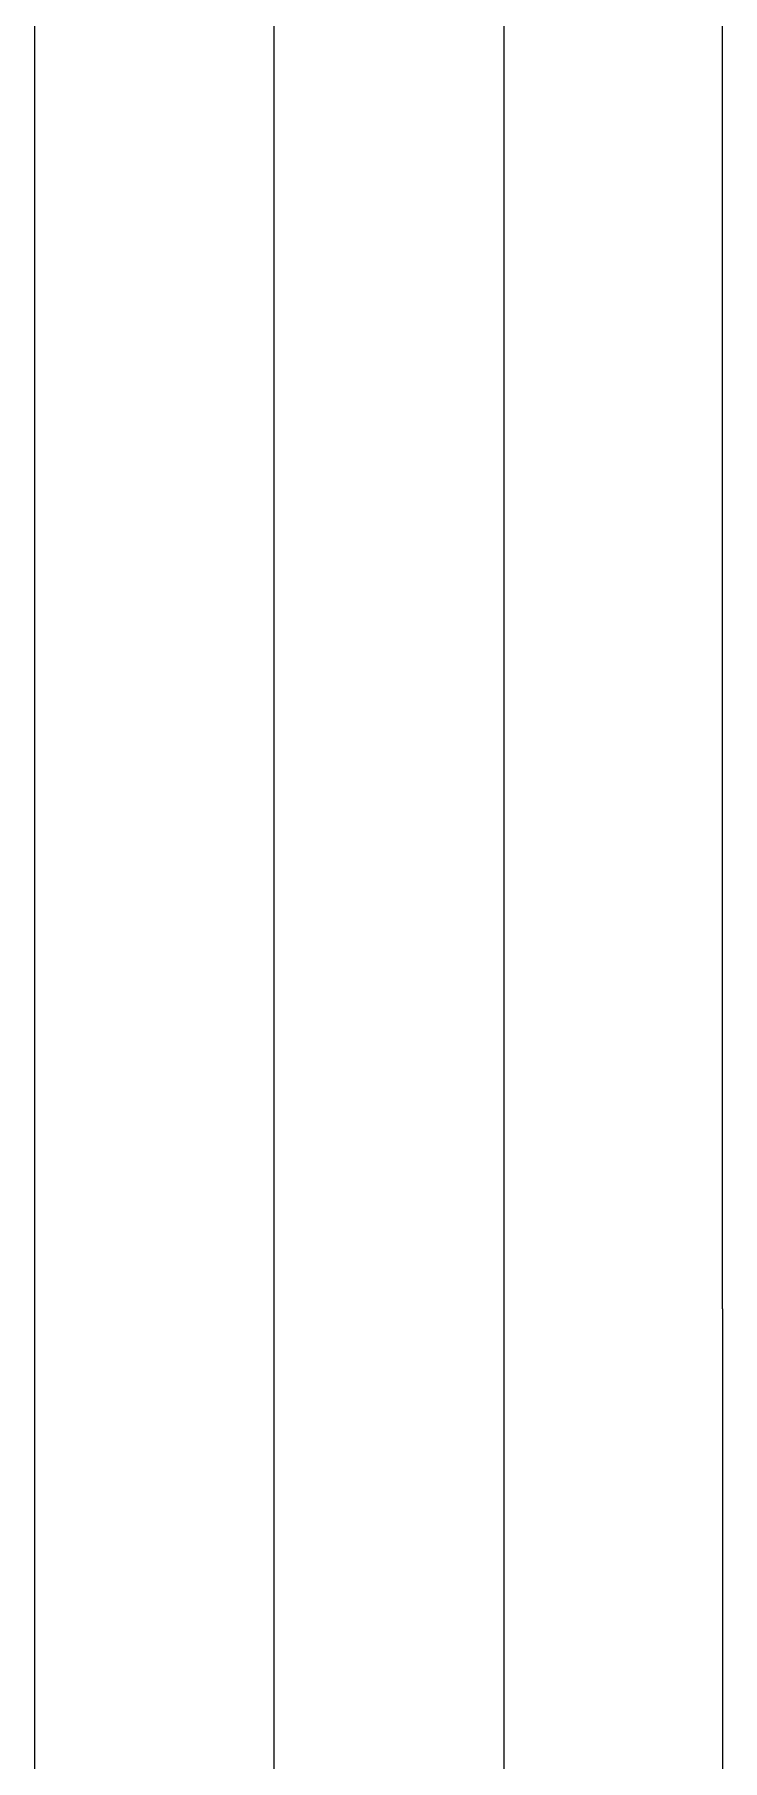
# Model space of a CAD drawing. Extents: x 400 to 501, y 484 to 634.
# Drawn here: x 400.3 to 404.12, y 544.41 to 553.99 of the extents above; entities that cross this region are included whole.
import ezdxf

# ---------------------------------------------------------------- set-up
doc = ezdxf.new("R2010")
doc.units = 0
doc.header["$MEASUREMENT"] = 0
doc.layers.add('1', color=4, linetype='Continuous')
doc.layers.add('DIM', color=3, linetype='Continuous')
doc.layers.add('GEOMETRY', color=3, linetype='Continuous', lineweight=25)

# ---------------------------------------------------------------- blocks, each defined once
blk = doc.blocks.new('2026 GRANDEE')
at = {"layer": '1', "color": 4, "ltscale": 16}
blk.add_line((-50.1228, -3), (-50.1228, -88.1736), dxfattribs=at)
at = {"layer": 'GEOMETRY'}
blk.add_line((-48.7908, -86.2916), (-48.7908, -4.882), dxfattribs=at)
at = {"layer": 'GEOMETRY', "ltscale": 16}
for p, q in [((-47.5159, -41.2461), (-47.5159, -49.9275)), ((-46.3006, -49.9275), (-46.3006, -41.2461)), ((-47.5159, -49.9275), (-47.5159, -85.5573)), ((-46.3006, -49.9275), (-46.3006, -53.9905))]:
    blk.add_line(p, q, dxfattribs=at)

msp = doc.modelspace()

# ---------------------------------------------------------------- block references
at = {"layer": 'DIM'}
msp.add_blockref('2026 GRANDEE', (450.4248, 596.8403), dxfattribs=at)

doc.saveas('drawing.dxf')
